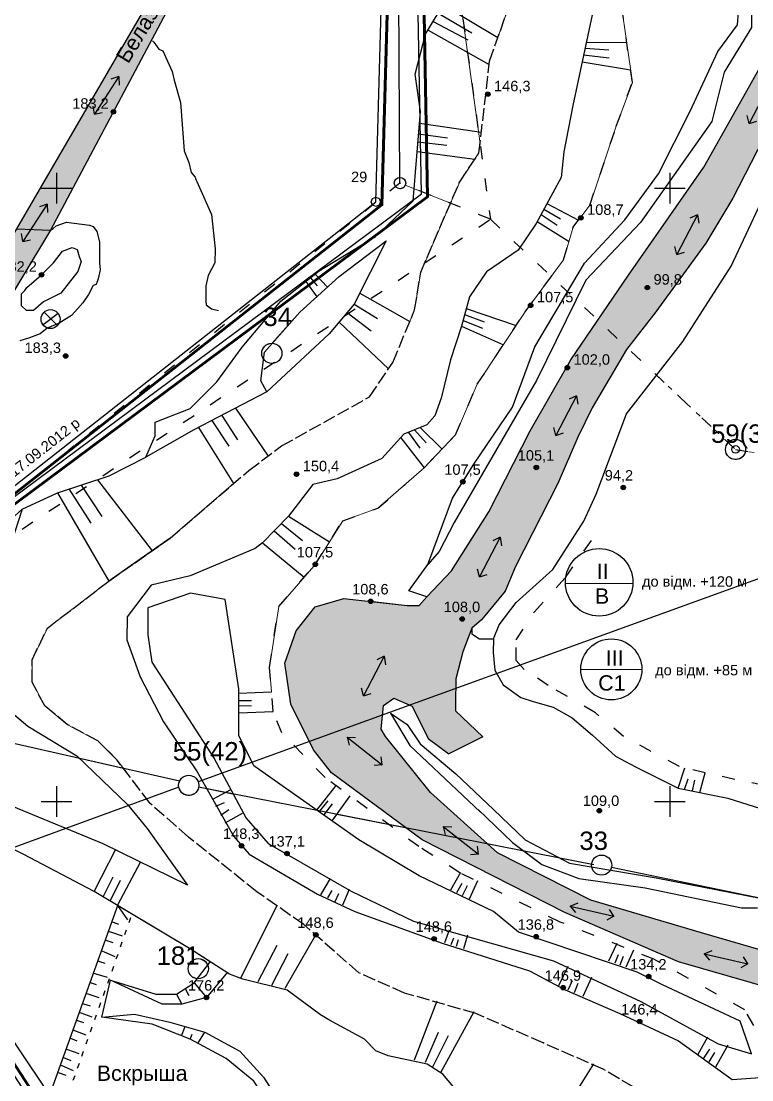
# Model space of a CAD drawing. Header units: millimetres. Extents: x 6243 to 9314, y 4730 to 7085.
# Drawn here: x 6788.5 to 7026.7, y 5309.2 to 5654.5 of the extents above; entities that cross this region are included whole.
import ezdxf

# ---------------------------------------------------------------- set-up
doc = ezdxf.new("R2010")
doc.units = ezdxf.units.MM
doc.header["$LTSCALE"] = 0.7
doc.linetypes.add('ACAD_ISO02W100', pattern=[15, 12, -3])
doc.linetypes.add('ACAD_ISO03W100', pattern=[30, 12, -18])
for name, color, linetype in [('відм', 14, 'Continuous'), ('горизонталі', 22, 'Continuous'), ('горный отвод', 7, 'Continuous'), ('свердловини', 7, 'Continuous'), ('чорн', 255, 'Continuous')]:
    doc.layers.add(name, color=color, linetype=linetype)
doc.styles.get("Standard").update_dxf_attribs({"font": 'arial.ttf'})

msp = doc.modelspace()

# ---------------------------------------------------------------- hatches: boundary and pattern name
at = {"ltscale": 0.2, "transparency": 33554687}
h = msp.add_hatch(color=8, dxfattribs=at)
h.dxf.hatch_style = 1
h.paths.add_polyline_path([(6885.6, 5814.59), (6881.06, 5824.61), (6873.82, 5823.22), (6880.84, 5803.53), (6881.5, 5784.76), (6881.65, 5770.42), (6881.63, 5754.94), (6891, 5759.95)])
h.paths.add_polyline_path([(6888.05, 5746.24), (6891, 5759.95), (6881.63, 5754.94), (6880.18, 5749.63), (6846.81, 5689.69), (6787.06, 5586.76), (6798.06, 5586.3), (6818.22, 5624.31, -0.277586), (6817.83, 5624.95, -0.565452), (6818.91, 5625.6), (6845.02, 5674.82), (6850.17, 5683.38, -0.262968), (6849.82, 5684, -0.583571), (6850.93, 5684.63), (6870.69, 5717.44, -0.262968), (6870.34, 5718.07, -0.583571), (6871.45, 5718.69)])
h.paths.add_polyline_path([(6779.62, 5555.73), (6798.06, 5586.3), (6787.06, 5586.76), (6727.31, 5486.89), (6698.76, 5438.43), (6700.5, 5438.11, -0.580445), (6705.33, 5440.41), (6713.99, 5452.86), (6734.07, 5484.33, -0.256117), (6733.73, 5484.95, -0.592209), (6734.86, 5485.57), (6752.19, 5512.74, -0.256117), (6751.85, 5513.35, -0.592209), (6752.98, 5513.97)])
h.paths.add_polyline_path([(6824.81, 5637.4), (6857.29, 5691.29), (6848.46, 5696.61), (6815.99, 5642.72)], flags=24)
h.paths.add_polyline_path([(6803.79, 5624.09), (6817.37, 5624.08), (6817.38, 5631.08), (6803.8, 5631.1)], flags=25)
h.paths.add_polyline_path([(6835.77, 5683.14), (6849.36, 5683.13), (6849.37, 5690.13), (6835.78, 5690.15)], flags=24)
h.paths.add_polyline_path([(6856.3, 5717.21), (6869.88, 5717.19), (6869.89, 5724.2), (6856.3, 5724.21)], flags=25)
h.paths.add_polyline_path([(6719.69, 5484.09), (6733.27, 5484.07), (6733.28, 5491.08), (6719.7, 5491.1)], flags=25)
h.paths.add_polyline_path([(6737.81, 5512.49), (6751.39, 5512.48), (6751.4, 5519.48), (6737.82, 5519.5)], flags=25)
h.paths.add_polyline_path([(6780.36, 5570.92), (6793.95, 5570.9), (6793.96, 5577.91), (6780.37, 5577.92)], flags=24)
h.paths.add_polyline_path([(6694.54, 5440.59), (6706.93, 5440.61), (6706.91, 5449.8), (6694.53, 5449.78)], flags=9)
h = msp.add_hatch(color=8, dxfattribs=at)
h.dxf.hatch_style = 1
h.paths.add_polyline_path([(6932.49, 5448.84), (6935.43, 5456.48), (6938.55, 5459.27), (6946.32, 5468.63), (6949.67, 5476.59), (6963.4, 5503.65), (6969.99, 5518.83), (6974.64, 5528.34), (6986.17, 5547.89), (6976.48, 5557), (6967.7, 5544.08), (6966.63, 5542.19, -0.375086), (6967.26, 5541.47, -0.711304), (6965.95, 5541.01), (6954.43, 5520.84), (6941.01, 5494.45), (6928.8, 5475.25), (6920.79, 5466.74), (6918.21, 5463.96), (6914.35, 5463.96), (6903.16, 5465.19, -1), (6901.71, 5465.36), (6893.74, 5466.24), (6884.29, 5463.46), (6878.17, 5455.64), (6874.5, 5445.09), (6876.42, 5431.69), (6882.49, 5419.53), (6906.32, 5428.17), (6906.64, 5431.26), (6909.98, 5433.74), (6915.19, 5431.39), (6930.14, 5436.81), (6930.15, 5439.98)])
h.paths.add_polyline_path([(6931.56, 5459.49, -1), (6933.02, 5459.49, -1)], flags=16)
h.paths.add_polyline_path([(6955.7, 5508.9, -1), (6957.17, 5508.9, -1)], flags=16)
h.paths.add_polyline_path([(6995.38, 5559.69), (7011.67, 5582.06), (7020.54, 5596.74), (7043, 5640.79), (7033.31, 5646.4), (7011.05, 5606.86), (6986.45, 5571.67), (6976.48, 5557), (6986.23, 5547.84)])
h.paths.add_polyline_path([(6991.88, 5567.6, -1), (6993.34, 5567.6, -1)], flags=16)
h.paths.add_polyline_path([(6930.14, 5429.58), (6930.14, 5431.9), (6930.14, 5436.81), (6915.19, 5431.39), (6915.93, 5431.05), (6921.22, 5420.53), (6927.89, 5415.51), (6938.99, 5421.04)])
h.paths.add_polyline_path([(6907.29, 5421.21), (6905.85, 5423.55), (6906.32, 5428.17), (6882.49, 5419.53), (6883.81, 5416.88), (6889.71, 5409.32), (6913.96, 5391.37), (6940.64, 5386.14), (6921.93, 5402.87)])
h.paths.add_polyline_path([(6967.2, 5540.59), (6980.78, 5540.57), (6980.79, 5547.58), (6967.2, 5547.59)], flags=24)
h.paths.add_polyline_path([(6924.88, 5459.89), (6938.47, 5459.88), (6938.47, 5466.88), (6924.89, 5466.9)], flags=24)
h.paths.add_polyline_path([(6949.03, 5509.3), (6962.61, 5509.28), (6962.62, 5516.29), (6949.04, 5516.31)], flags=24)
h.paths.add_polyline_path([(6993.6, 5566.72), (7004.54, 5566.7), (7004.55, 5573.71), (6993.61, 5573.72)], flags=24)
h.paths.add_polyline_path([(6994.88, 5580.31), (7017.56, 5580.68), (7017.39, 5590.98), (6994.71, 5590.61)], flags=24)
h.paths.add_polyline_path([(6989.1, 5573.02), (7019.2, 5573.51), (7019.07, 5581.76), (6988.97, 5581.26)], flags=24)
h = msp.add_hatch(color=8, dxfattribs=at)
h.dxf.hatch_style = 1
h.paths.add_polyline_path([(7010.31, 5357.16), (6974.18, 5367.8), (6943.82, 5383.29), (6940.64, 5386.14), (6915.14, 5391.14), (6913.96, 5391.37), (6919.22, 5387.47), (6965.72, 5363.78), (7002.83, 5347.67), (7047.32, 5334.91), (7087, 5334.91), (7114.49, 5329.01), (7116.06, 5340.64), (7106.58, 5343.83), (7091.96, 5347.13), (7073.32, 5348.98), (7060.83, 5347.56), (7045.81, 5346.86)])
h.paths.add_polyline_path([(7170.35, 5332.79), (7163.29, 5332.14), (7152.82, 5331.18), (7136.59, 5333.73), (7116.06, 5340.64), (7114.49, 5329.01), (7117.65, 5328.33), (7160.31, 5318.89), (7187.24, 5318.88), (7200.39, 5321.21), (7202.47, 5322.19)])
at = {"layer": 'відм', "ltscale": 0.2}
h = msp.add_hatch(color=0, dxfattribs=at)
h.dxf.hatch_style = 1
h.paths.add_polyline_path([(6941.35, 5630.66, 1), (6939.88, 5630.66, 1)])
h = msp.add_hatch(color=32, dxfattribs=at)
h.dxf.hatch_style = 1
h.paths.add_polyline_path([(6819.3, 5624.95, 1), (6817.83, 5624.95, 1)])
h = msp.add_hatch(color=0, dxfattribs=at)
h.dxf.hatch_style = 1
h.paths.add_polyline_path([(6971.69, 5590.35, 1), (6970.23, 5590.35, 1)])
h = msp.add_hatch(color=256, dxfattribs=at)
h.dxf.hatch_style = 1
h.paths.add_polyline_path([(6795.87, 5571.78, 1), (6794.41, 5571.78, 1)])
h = msp.add_hatch(color=0, dxfattribs=at)
h.dxf.hatch_style = 1
h.paths.add_polyline_path([(6993.34, 5567.6, 1), (6991.88, 5567.6, 1)])
h = msp.add_hatch(color=0, dxfattribs=at)
h.dxf.hatch_style = 1
h.paths.add_polyline_path([(6955.32, 5561.83, 1), (6953.86, 5561.83, 1)])
h = msp.add_hatch(color=32, dxfattribs=at)
h.dxf.hatch_style = 1
h.paths.add_polyline_path([(6803.74, 5545.29, 1), (6802.27, 5545.29, 1)])
h = msp.add_hatch(color=0, dxfattribs=at)
h.dxf.hatch_style = 1
h.paths.add_polyline_path([(6967.26, 5541.47, 1), (6965.79, 5541.47, 1)])
h = msp.add_hatch(color=256, dxfattribs=at)
h.dxf.hatch_style = 1
h.paths.add_polyline_path([(6878.99, 5506.72, 1), (6877.52, 5506.72, 1)])
at = {"layer": 'чорн', "ltscale": 0.2}
h = msp.add_hatch(color=256, dxfattribs=at)
h.dxf.hatch_style = 1
h.paths.add_polyline_path([(6957.17, 5508.9, 1), (6955.7, 5508.9, 1)])
h = msp.add_hatch(color=256, dxfattribs=at)
h.dxf.hatch_style = 1
h.paths.add_polyline_path([(6933.21, 5504.27, 1), (6931.75, 5504.27, 1)])
h = msp.add_hatch(color=256, dxfattribs=at)
h.dxf.hatch_style = 1
h.paths.add_polyline_path([(6985.52, 5502.4, 1), (6984.05, 5502.4, 1)])
h = msp.add_hatch(color=256, dxfattribs=at)
h.dxf.hatch_style = 1
h.paths.add_polyline_path([(6885.11, 5477.33, 1), (6883.64, 5477.33, 1)])
h = msp.add_hatch(color=256, dxfattribs=at)
h.dxf.hatch_style = 1
h.paths.add_polyline_path([(6903.17, 5465.27, 1), (6901.7, 5465.28, 1)])
h = msp.add_hatch(color=256, dxfattribs=at)
h.dxf.hatch_style = 1
h.paths.add_polyline_path([(6933.02, 5459.49, 1), (6931.56, 5459.5, 1)])
h = msp.add_hatch(color=256, dxfattribs=at)
h.dxf.hatch_style = 1
h.paths.add_polyline_path([(6977.7, 5397, 1), (6976.24, 5397, 1)])
h = msp.add_hatch(color=256, dxfattribs=at)
h.dxf.hatch_style = 1
h.paths.add_polyline_path([(6861.07, 5385.54, 1), (6859.6, 5385.54, 1)])
h = msp.add_hatch(color=256, dxfattribs=at)
h.dxf.hatch_style = 1
h.paths.add_polyline_path([(6875.9, 5383.02, 1), (6874.43, 5383.02, 1)])
h = msp.add_hatch(color=256, dxfattribs=at)
h.dxf.hatch_style = 1
h.paths.add_polyline_path([(6885.28, 5356.5, 1), (6883.82, 5356.5, 1)])
h = msp.add_hatch(color=256, dxfattribs=at)
h.dxf.hatch_style = 1
h.paths.add_polyline_path([(6923.85, 5355.21, 1), (6922.39, 5355.21, 1)])
h = msp.add_hatch(color=256, dxfattribs=at)
h.dxf.hatch_style = 1
h.paths.add_polyline_path([(6957.11, 5355.9, 1), (6955.65, 5355.9, 1)])
h = msp.add_hatch(color=256, dxfattribs=at)
h.dxf.hatch_style = 1
h.paths.add_polyline_path([(6993.79, 5342.93, 1), (6992.32, 5342.93, 1)])
h = msp.add_hatch(color=256, dxfattribs=at)
h.dxf.hatch_style = 1
h.paths.add_polyline_path([(6965.93, 5339.25, 1), (6964.46, 5339.25, 1)])
h = msp.add_hatch(color=256, dxfattribs=at)
h.dxf.hatch_style = 1
h.paths.add_polyline_path([(6849.62, 5336.04, 1), (6848.16, 5336.04, 1)])
h = msp.add_hatch(color=256, dxfattribs=at)
h.dxf.hatch_style = 1
h.paths.add_polyline_path([(6990.86, 5328.24, 1), (6989.4, 5328.24, 1)])

# ---------------------------------------------------------------- linework, layer by layer
at = {"color": 8, "ltscale": 0.2, "transparency": 33554687}
msp.add_lwpolyline([(6787.06, 5586.76), (6798.06, 5586.3)], dxfattribs=at)
at = {"ltscale": 0.2, "transparency": 33554687}
msp.add_lwpolyline([(6938.99, 5421.04), (6927.89, 5415.51)], dxfattribs=at)
at = {"color": 1, "ltscale": 0.2, "transparency": 33554687}
msp.add_lwpolyline([(6819.98, 5366.27), (6797.7, 5304.25)], dxfattribs=at)
at = {"color": 1, "linetype": 'ACAD_ISO03W100', "ltscale": 0.2, "transparency": 33554687}
msp.add_lwpolyline([(6824.17, 5361.99), (6801.65, 5298.37), (6797.7, 5304.25)], dxfattribs=at)
at = {"layer": 'відм', "color": 0, "ltscale": 0.2}
for centre in [(6940.61, 5630.66), (6970.96, 5590.35), (6992.61, 5567.6), (6954.59, 5561.83), (6966.53, 5541.47)]:
    msp.add_circle(centre, 0.733, dxfattribs=at)
at = {"layer": 'відм', "color": 32, "ltscale": 0.2}
for centre in [(6818.57, 5624.95), (6803, 5545.29)]:
    msp.add_circle(centre, 0.733, dxfattribs=at)
at = {"layer": 'відм', "color": 7, "ltscale": 0.2}
for centre in [(6795.14, 5571.78), (6878.25, 5506.72)]:
    msp.add_circle(centre, 0.733, dxfattribs=at)
at = {"layer": 'горизонталі', "color": 32}
for points in [[(6831.34, 5648.12), (6831.75, 5647.68), (6833.4, 5645.39), (6834.65, 5644.77), (6837.75, 5638.12), (6838.37, 5635.22), (6840.44, 5627.95), (6841.66, 5612.18), (6843.11, 5608.45), (6843.94, 5605.13), (6845.18, 5603.67), (6845.39, 5602.84), (6845.8, 5602.22), (6850.56, 5591.43), (6851.38, 5583.33), (6851.79, 5580.22), (6851.58, 5575.66), (6849.5, 5571.51), (6848.67, 5568.19), (6848.66, 5563.21), (6848.84, 5561.99), (6850.6, 5560.67), (6852.81, 5560.09)], [(6798.06, 5586.3), (6798.98, 5586.92), (6799.93, 5587.75), (6803.25, 5588.99), (6810.72, 5587.94), (6811.96, 5587.53), (6813.21, 5585.87), (6814.03, 5582.55), (6814.03, 5577.36), (6814.03, 5575.7), (6814.23, 5573.42), (6813.6, 5570.51), (6812.98, 5568.65), (6811.94, 5568.23), (6810.49, 5565.33), (6808.62, 5562.63), (6806.95, 5560.77), (6804.88, 5558.49), (6800.93, 5556), (6796.99, 5554.35), (6794.7, 5552.48), (6791.17, 5551.24), (6788.06, 5550.21)]]:
    msp.add_lwpolyline(points, dxfattribs=at)
msp.add_lwpolyline([(6789.74, 5566.6), (6790.36, 5567.64), (6795.14, 5571.78), (6799.09, 5575.72), (6802, 5579.45), (6805.11, 5580.69), (6806.77, 5580.07), (6807.39, 5577.78), (6808.01, 5576.12), (6806.97, 5572.8), (6801.41, 5565.76), (6795.74, 5563), (6792.49, 5560.15), (6790.25, 5560.16), (6788.63, 5561.65), (6788.63, 5565.51)], close=True, dxfattribs=at)
at = {"layer": 'горный отвод', "color": 7, "ltscale": 0.2}
for points in [[(7101.75, 5118.13), (6763.7, 5216.95), (6669.54, 5363.81), (6703.57, 5437.88), (6904.12, 5595.57), (6921.23, 6210.33), (7090.25, 6238.81), (7199.86, 6190.22), (7293.11, 6086.23), (7361.1, 6123.46), (7378.12, 6087.96), (7340.09, 6060.82), (7338.46, 5566.72), (7475, 5378.32), (7101.75, 5118.13)], [(7371.91, 5668.57), (7363.94, 5566.46), (7445.48, 5414.32), (7419.57, 5371.06), (7097.86, 5201.57), (6812.43, 5270.41), (6703.57, 5437.88), (6918.96, 5598.23), (6916.57, 5727.78)], [(7370.03, 5670.34), (7361.89, 5566.02), (7443.17, 5414.37), (7418.13, 5372.58), (7097.59, 5203.71), (6813.68, 5272.18), (6706.28, 5437.39), (6920.99, 5597.24), (6918.58, 5727.75)], [(7370.03, 5670.34), (7361.89, 5566.02), (7443.17, 5414.37), (7418.13, 5372.58), (7097.59, 5203.71), (6813.68, 5272.18), (6706.28, 5437.39), (6920.99, 5597.24), (6918.58, 5727.75)], [(7370.03, 5670.33), (7361.89, 5566.03), (7443.17, 5414.37), (7418.14, 5372.57), (7097.59, 5203.7), (6813.68, 5272.17), (6706.28, 5437.39), (6920.99, 5597.24), (6918.57, 5727.75)], [(7370.03, 5670.34), (7361.89, 5566.02), (7443.16, 5414.37), (7418.13, 5372.58), (7097.59, 5203.71), (6813.68, 5272.18), (6706.29, 5437.39), (6920.99, 5597.24), (6918.58, 5727.75)]]:
    msp.add_lwpolyline(points, dxfattribs=at)
at = {"layer": 'горный отвод', "color": 1, "lineweight": 200, "ltscale": 0.2}
msp.add_lwpolyline([(7101.39, 5120.34), (6764.99, 5218.68), (6671.84, 5363.97), (6705.21, 5436.59), (6906.11, 5594.56), (6923.21, 6208.61), (7089.99, 6236.71), (7198.64, 6188.54), (7292.67, 6083.68), (7360.2, 6120.66), (7375.56, 6088.62), (7338.07, 6061.87), (7336.43, 5566.06), (7472.15, 5378.8)], close=True, dxfattribs=at)
at = {"layer": 'горный отвод', "color": 2, "lineweight": 200, "ltscale": 0.2}
msp.add_lwpolyline([(7370.03, 5670.33), (7361.89, 5566.03), (7443.17, 5414.37), (7418.14, 5372.57), (7097.59, 5203.7), (6813.68, 5272.17), (6706.28, 5437.39), (6920.99, 5597.24), (6918.57, 5727.75)], dxfattribs=at)
at = {"layer": 'свердловини', "color": 5, "linetype": 'ACAD_ISO03W100', "ltscale": 0.5}
msp.add_line((6915.37, 5780.04), (6941.49, 5589.87), dxfattribs=at)
at = {"layer": 'свердловини', "color": 7, "linetype": 'ACAD_ISO03W100', "lineweight": 30, "ltscale": 0.5}
for p, q in [((6911.99, 5601.7), (6703.52, 5433.36)), ((6941.49, 5589.87), (6911.99, 5601.7))]:
    msp.add_line(p, q, dxfattribs=at)
at = {"layer": 'свердловини', "color": 5, "linetype": 'ACAD_ISO03W100', "lineweight": 30, "ltscale": 0.5}
for p, q in [((6710, 5436.7), (6941.49, 5589.87)), ((6941.49, 5589.87), (7021.39, 5514.81)), ((7021.39, 5514.81), (7148.87, 5493.6))]:
    msp.add_line(p, q, dxfattribs=at)
at = {"layer": 'свердловини', "color": 7, "ltscale": 0.5}
for p, q in [((7305.65, 5573.02), (6846.22, 5406.37)), ((6840.11, 5406.57), (6706.53, 5437.01)), ((6839.88, 5404.69), (6655.16, 5337.08)), ((6975.2, 5379.37), (6846.35, 5404.61)), ((7117.36, 5350.26), (6980.94, 5378.5))]:
    msp.add_line(p, q, dxfattribs=at)
at = {"layer": 'свердловини', "color": 7}
for centre in [(6870.23, 5546.15), (7021.39, 5514.81), (6843.12, 5405.25), (6977.73, 5379.24), (6846.24, 5345.45)]:
    msp.add_circle(centre, 3.29, dxfattribs=at)
at = {"layer": 'чорн', "color": 1, "lineweight": 0, "ltscale": 0.2}
for p, q in [((6923.21, 6208.61), (6906.11, 5594.56)), ((6906.11, 5594.56), (6705.21, 5436.59)), ((6843.33, 5351.99), (6819.92, 5366.11)), ((6850.15, 5347.67), (6843.33, 5351.99)), ((6814.84, 5329.69), (6817.64, 5341.76)), ((6817.64, 5341.76), (6832.37, 5337.19)), ((6839.13, 5337.19), (6844.86, 5340.8)), ((6832.37, 5337.19), (6839.13, 5337.19)), ((6831.21, 5327.31), (6814.84, 5329.69)), ((6843.58, 5322.43), (6831.21, 5327.31)), ((6855.38, 5316.16), (6843.58, 5322.43)), ((6864.31, 5308.8), (6855.38, 5316.16))]:
    msp.add_line(p, q, dxfattribs=at)
at = {"layer": 'чорн', "color": 7, "ltscale": 0.5}
for p, q in [((6926.05, 5659.82), (6943.91, 5649.13)), ((6924.45, 5657.14), (6935.46, 5650.74)), ((6922.81, 5654.39), (6934.11, 5648.41)), ((6921.14, 5651.59), (6941.09, 5640.33)), ((6918.37, 5621.23), (6938.53, 5618.24)), ((6917.86, 5615.15), (6927.26, 5614.03)), ((6918.08, 5617.73), (6927.47, 5616.47)), ((6917.59, 5612), (6936.35, 5609.44)), ((6881.28, 5569.57), (6884.92, 5564.62)), ((6882.84, 5570.8), (6884.95, 5568.14)), ((6884.33, 5571.97), (6888.37, 5567.75)), ((6898.88, 5565.73), (6915.22, 5556.57)), ((6894.78, 5559.45), (6902.65, 5553.46)), ((6897.11, 5562.22), (6904.69, 5557.57)), ((6892.16, 5556.34), (6908.22, 5541.07)), ((6858.37, 5528.25), (6868.98, 5512.67)), ((6853.87, 5525.91), (6859.06, 5517.92)), ((6846.31, 5521.98), (6857.71, 5503.68)), ((6850.7, 5524.27), (6856.17, 5515.87)), ((6800.38, 5500.71), (6817.2, 5506.17)), ((6813.39, 5504.93), (6831.17, 5481.75)), ((6800.38, 5500.71), (6817.06, 5471.84)), ((6804.08, 5501.91), (6811.17, 5490.77)), ((6808.06, 5503.2), (6814.78, 5492.91)), ((6837.07, 5485.89), (6817.06, 5471.84)), ((6859.47, 5435.33), (6870.13, 5435.75)), ((6859.47, 5432.98), (6863.58, 5432.97)), ((6859.46, 5431.25), (6863.58, 5431.24)), ((6859.46, 5428.94), (6870.66, 5429.38)), ((6850.93, 5400.76), (6856.81, 5403.91)), ((6884.89, 5397.14), (6891.14, 5405.18)), ((6889.85, 5393.64), (6895.73, 5401.79)), ((6851.91, 5398.48), (6854.78, 5399.63)), ((6853.59, 5395.52), (6856.16, 5397.4)), ((6885.77, 5396.69), (6888.54, 5400.2)), ((6887.31, 5395.61), (6889.94, 5399.19)), ((6855, 5393.03), (6860.65, 5396.22)), ((6812.36, 5370.85), (6819.33, 5384.47)), ((6819.98, 5366.27), (6827.53, 5380.45)), ((6928.56, 5371.18), (6931.8, 5376.94)), ((6815.34, 5369.06), (6818.5, 5375.4)), ((6817.67, 5367.66), (6820.83, 5374.36)), ((6886.23, 5369.56), (6889.38, 5374.92)), ((6930.49, 5370.26), (6932.3, 5373.32)), ((6934.67, 5368.26), (6937.42, 5374.19)), ((6888.5, 5368.51), (6889.91, 5370.99)), ((6890.88, 5367.4), (6892.01, 5369.96)), ((6893.4, 5366.23), (6895.5, 5371.43)), ((6932.4, 5369.35), (6934.05, 5372.57)), ((6860.19, 5342.61), (6871.93, 5366.12)), ((6874.58, 5339.06), (6884.55, 5356.5)), ((6926.58, 5354.02), (6928.11, 5358.15)), ((6928.7, 5353.35), (6929.55, 5355.56)), ((6932.82, 5352.04), (6934.08, 5356.47)), ((6865.78, 5341.23), (6871.92, 5353.12)), ((6930.46, 5352.79), (6931.11, 5354.93)), ((6980.13, 5347.97), (6982.79, 5353.79)), ((6870.24, 5340.13), (6875.55, 5350.45)), ((6982.09, 5347.31), (6983.25, 5350.1)), ((6983.76, 5346.76), (6984.87, 5349.57)), ((6985.72, 5346.1), (6988.22, 5351.64)), ((6963.81, 5339.99), (6966.8, 5346.26)), ((6971.72, 5336.44), (6974.51, 5342.66)), ((6841.93, 5338.95), (6843.11, 5336.75)), ((6844.86, 5340.8), (6848.89, 5336.04)), ((6966.8, 5338.56), (6968.19, 5341.55)), ((6968.85, 5337.68), (6970.08, 5340.73)), ((6839.13, 5337.19), (6840.84, 5333.93)), ((6916.74, 5315.71), (6924.07, 5334.97)), ((6925.37, 5311.77), (6936.13, 5331.54)), ((6840.75, 5323.55), (6841.96, 5326.59)), ((6846.14, 5321.07), (6848.35, 5324.78)), ((6920.32, 5314.94), (6924.5, 5324.7)), ((6843.58, 5322.43), (6844.26, 5324.09)), ((6922.72, 5313.43), (6927.78, 5323.64)), ((7009.21, 5317.6), (7012.32, 5323.28)), ((7011.05, 5316.29), (7012.95, 5319.19)), ((7012.78, 5315.05), (7014.62, 5318.17)), ((7014.98, 5313.48), (7019.02, 5320.57)), ((6958.25, 5287.33), (6975.22, 5314.45))]:
    msp.add_line(p, q, dxfattribs=at)
at = {"layer": 'чорн', "color": 7, "lineweight": 0, "ltscale": 0.2}
for p, q in [((6987.74, 5634.54), (6984.12, 5660.19)), ((6932.4, 5656.02), (6943.91, 5649.13)), ((6943.91, 5649.13), (6946.52, 5656.52)), ((7021.98, 5653.32), (7022.4, 5657.44)), ((7026.54, 5657.43), (7026.54, 5652.44)), ((7015.6, 5644.57), (7021.98, 5653.32)), ((7026.54, 5652.44), (7017.72, 5637.9)), ((7006.58, 5625.15), (7015.6, 5644.57)), ((7017.72, 5637.9), (7013.68, 5621.81)), ((6982.5, 5620.2), (6987.74, 5634.54)), ((6996.29, 5604.71), (7006.58, 5625.15)), ((7013.68, 5621.81), (6990.43, 5588.84)), ((6973.86, 5594.48), (6982.5, 5620.2)), ((6937.75, 5611.55), (6938.1, 5614.55)), ((6931.46, 5602.1), (6937.75, 5611.55)), ((6985.33, 5589.67), (6996.29, 5604.71)), ((6928.44, 5595.1), (6913.72, 5601.01)), ((6913.72, 5601.01), (6928.44, 5595.1)), ((6928.44, 5595.1), (6931.46, 5602.1)), ((6918.76, 5572.64), (6928.44, 5595.1)), ((6971.27, 5591.02), (6973.86, 5594.48)), ((6965.33, 5576.7), (6968.47, 5587.28)), ((6968.47, 5587.28), (6970.41, 5589.87)), ((6972.12, 5575.57), (6985.33, 5589.67)), ((6990.43, 5588.84), (6972.58, 5570.05)), ((6892.21, 5571.22), (6907.53, 5582.87)), ((6907.53, 5582.87), (6898.88, 5565.73)), ((6954.89, 5562.5), (6965.33, 5576.7)), ((6955.98, 5548.26), (6972.12, 5575.57)), ((6879.37, 5559.6), (6892.21, 5571.22)), ((6916.77, 5560.3), (6918.76, 5572.64)), ((6972.58, 5570.05), (6969.42, 5563.63)), ((6898.88, 5565.73), (6915.22, 5556.57)), ((6870.35, 5549.44), (6879.37, 5559.6)), ((6915.22, 5556.57), (6916.77, 5560.3)), ((6937.2, 5536.11), (6952.78, 5559.64)), ((6952.78, 5559.64), (6954.04, 5561.35)), ((6976.48, 5557), (6967.7, 5544.08)), ((6948.62, 5528.55), (6955.98, 5548.26)), ((6974.64, 5528.34), (6985.87, 5547.38)), ((6985.87, 5547.38), (6986.23, 5547.84)), ((6866.67, 5537.2), (6867.53, 5544.27)), ((6967.7, 5544.08), (6966.63, 5542.19)), ((6965.95, 5541.01), (6954.43, 5520.84)), ((6995.62, 5539.01), (6985.84, 5526.44)), ((6868.58, 5533.57), (6866.67, 5537.2)), ((6930.06, 5519.54), (6937.2, 5536.11)), ((6846.31, 5521.98), (6868.58, 5533.57)), ((6936.08, 5509.98), (6948.62, 5528.55)), ((6969.99, 5518.83), (6974.64, 5528.34)), ((6985.84, 5526.44), (6976, 5500.18)), ((6857.71, 5503.68), (6846.31, 5521.98)), ((6919.87, 5508.76), (6930.06, 5519.54)), ((6954.43, 5520.84), (6941.01, 5494.45)), ((6963.4, 5503.65), (6969.99, 5518.83)), ((6904.82, 5495.64), (6919.87, 5508.76)), ((6932.87, 5504.89), (6936.08, 5509.98)), ((6800.38, 5500.71), (6813.39, 5504.93)), ((6813.39, 5504.93), (6831.17, 5481.75)), ((6817.06, 5471.84), (6800.38, 5500.71)), ((6837.07, 5485.89), (6857.71, 5503.68)), ((6929.1, 5498.92), (6932.09, 5503.65)), ((6949.67, 5476.59), (6963.4, 5503.65)), ((6921.03, 5477.33), (6929.1, 5498.92)), ((6976, 5500.18), (6971.89, 5491.42)), ((6893.35, 5491.58), (6904.82, 5495.64)), ((6941.01, 5494.45), (6928.8, 5475.25)), ((6884.77, 5477.95), (6893.35, 5491.58)), ((6971.89, 5491.42), (6961.85, 5475.61)), ((6831.17, 5481.75), (6837.07, 5485.89)), ((6872.45, 5463.6), (6883.9, 5476.78)), ((6914.85, 5468.71), (6921.03, 5477.33)), ((6946.32, 5468.63), (6949.67, 5476.59)), ((6928.8, 5475.25), (6920.79, 5466.74)), ((6961.85, 5475.61), (6949.87, 5464.86)), ((6797.06, 5456.54), (6817.06, 5471.84)), ((6829.81, 5463.14), (6843.71, 5467.93)), ((6843.71, 5467.93), (6855.02, 5465.91)), ((6920.79, 5466.74), (6914.85, 5468.71)), ((6920.79, 5466.74), (6918.21, 5463.96)), ((6918.21, 5463.96), (6920.79, 5466.74)), ((6938.55, 5459.27), (6946.32, 5468.63)), ((6829.8, 5454.3), (6829.81, 5463.14)), ((6855.02, 5465.91), (6859.47, 5436.76)), ((6869.47, 5443.73), (6872.45, 5463.6)), ((6914.35, 5463.96), (6903.16, 5465.19)), ((6903.16, 5465.19), (6914.35, 5463.96)), ((6918.21, 5463.96), (6914.35, 5463.96)), ((6914.35, 5463.96), (6918.21, 5463.96)), ((6949.87, 5464.86), (6944.37, 5457.65)), ((6935.43, 5456.48), (6938.55, 5459.27)), ((6792.04, 5446.17), (6797.06, 5456.54)), ((6935.42, 5454.65), (6935.43, 5456.48)), ((6944.37, 5457.65), (6942.43, 5453.03)), ((6831.14, 5445.46), (6829.8, 5454.3)), ((6937.9, 5453.03), (6935.42, 5454.65)), ((6942.43, 5453.03), (6937.9, 5453.03)), ((6792.03, 5438.86), (6792.04, 5446.17)), ((6851.37, 5413.96), (6831.14, 5445.46)), ((6870.13, 5435.75), (6869.47, 5443.73)), ((6796.21, 5431.2), (6792.03, 5438.86)), ((6859.47, 5436.76), (6859.47, 5435.33)), ((6859.47, 5435.33), (6870.13, 5435.75)), ((6779.33, 5434.03), (6790.63, 5424.6)), ((6803.63, 5425.04), (6796.21, 5431.2)), ((6790.63, 5424.6), (6806.64, 5414.85)), ((6813.5, 5419.81), (6803.63, 5425.04)), ((6819.79, 5413.49), (6813.5, 5419.81)), ((6806.64, 5414.85), (6807.54, 5413.99)), ((6807.54, 5413.99), (6821.9, 5410.72)), ((6821.9, 5410.72), (6819.79, 5413.49)), ((6856.81, 5403.91), (6851.37, 5413.96)), ((6857.63, 5402.4), (6846.35, 5404.61)), ((6846.35, 5404.61), (6854.98, 5402.92)), ((6854.98, 5402.92), (6856.81, 5403.91)), ((6861.88, 5394.55), (6857.63, 5402.4)), ((6869.04, 5386.26), (6861.88, 5394.55)), ((6891.4, 5395.79), (6889.85, 5393.64)), ((6889.85, 5393.64), (6898.63, 5387.43)), ((6913.68, 5391.42), (6891.4, 5395.79)), ((6789.2, 5382.83), (6768.88, 5392.95)), ((6919.22, 5387.47), (6913.96, 5391.37)), ((6952.34, 5383.85), (6915.14, 5391.14)), ((6898.63, 5387.43), (6918.27, 5375.71)), ((6874.45, 5383.17), (6869.04, 5386.26)), ((6958.28, 5379.46), (6952.34, 5383.85)), ((6896.13, 5370.78), (6875.66, 5382.48)), ((6970.28, 5374.9), (6958.28, 5379.46)), ((6918.27, 5375.71), (6942.45, 5364.16)), ((6991.95, 5371.82), (6970.28, 5374.9)), ((6916.41, 5360.95), (6896.13, 5370.78)), ((7023.33, 5365.27), (6991.95, 5371.82)), ((6942.45, 5364.16), (6950.62, 5357.32)), ((7028.59, 5365.27), (7023.33, 5365.27)), ((6962.09, 5348.03), (6916.41, 5360.95)), ((6950.62, 5357.32), (6955.7, 5355.62)), ((6956.76, 5355.27), (6989.28, 5344.37)), ((6849.32, 5346.6), (6850.15, 5347.67)), ((6990.47, 5334.75), (6962.09, 5348.03)), ((6844.86, 5340.8), (6845.92, 5342.17)), ((6989.28, 5344.37), (6992.33, 5342.85)), ((6993.43, 5342.3), (6997.57, 5340.22)), ((6997.57, 5340.22), (7022.87, 5328.33)), ((7015.76, 5320.96), (6990.47, 5334.75)), ((7022.87, 5328.33), (7026.55, 5317.7)), ((7026.55, 5317.7), (7015.76, 5320.96))]:
    msp.add_line(p, q, dxfattribs=at)
at = {"layer": 'чорн', "color": 5, "lineweight": 0, "ltscale": 0.2}
msp.add_line((6938.1, 5614.55), (6932.06, 5658.5), dxfattribs=at)
at = {"layer": 'чорн', "color": 7, "ltscale": 0.15}
for p, q in [((7011.05, 5606.86), (7033.31, 5646.4)), ((7043, 5640.79), (7020.54, 5596.74)), ((7019.97, 5574.61), (7036.73, 5610.51)), ((6986.45, 5571.67), (7011.05, 5606.86)), ((7020.54, 5596.74), (7011.67, 5582.06)), ((7011.67, 5582.06), (6995.38, 5559.69)), ((7004.2, 5550.03), (7019.97, 5574.61)), ((6967.7, 5544.08), (6986.45, 5571.67)), ((6995.38, 5559.69), (6985.87, 5547.38)), ((6985.84, 5526.44), (7004.2, 5550.03)), ((6985.87, 5547.38), (6974.64, 5528.34)), ((6954.43, 5520.84), (6967.7, 5544.08)), ((6974.64, 5528.34), (6969.99, 5518.83)), ((6976, 5500.18), (6985.84, 5526.44)), ((6941.01, 5494.45), (6954.43, 5520.84)), ((6969.99, 5518.83), (6963.4, 5503.65)), ((6963.4, 5503.65), (6949.67, 5476.59)), ((6971.89, 5491.42), (6976, 5500.18)), ((6928.8, 5475.25), (6941.01, 5494.45)), ((6961.85, 5475.61), (6971.89, 5491.42)), ((6949.67, 5476.59), (6946.32, 5468.63)), ((6920.79, 5466.74), (6928.8, 5475.25)), ((6949.87, 5464.86), (6961.85, 5475.61)), ((6884.29, 5463.46), (6893.74, 5466.24)), ((6893.74, 5466.24), (6914.35, 5463.96)), ((6918.21, 5463.96), (6920.79, 5466.74)), ((6946.32, 5468.63), (6938.55, 5459.27)), ((6878.17, 5455.64), (6884.29, 5463.46)), ((6914.35, 5463.96), (6918.21, 5463.96)), ((6944.37, 5457.65), (6949.87, 5464.86)), ((6938.55, 5459.27), (6935.43, 5456.48)), ((6874.5, 5445.09), (6878.17, 5455.64)), ((6935.43, 5456.48), (6932.49, 5448.84)), ((6935.43, 5456.48), (6935.42, 5454.65)), ((6942.43, 5453.03), (6944.37, 5457.65)), ((6935.42, 5454.65), (6937.9, 5453.03)), ((6937.9, 5453.03), (6942.43, 5453.03)), ((6942.43, 5453.03), (6942.42, 5448.53)), ((6932.49, 5448.84), (6930.15, 5439.98)), ((6942.42, 5448.53), (6942.87, 5442.77)), ((6876.42, 5431.69), (6874.5, 5445.09)), ((6942.87, 5442.77), (6945.68, 5438.01)), ((6930.15, 5439.98), (6930.14, 5431.9)), ((6945.68, 5438.01), (6951.34, 5433.89)), ((6883.81, 5416.88), (6876.42, 5431.69)), ((6930.14, 5431.9), (6930.14, 5429.58)), ((6951.34, 5433.89), (6955.36, 5432.6)), ((6955.36, 5432.6), (6961.89, 5430.74)), ((6908.95, 5428.77), (6915.16, 5418.27)), ((6930.14, 5429.58), (6938.99, 5421.04)), ((6961.89, 5430.74), (6968.16, 5427.24)), ((6968.16, 5427.24), (6974.71, 5421.6)), ((6974.71, 5421.6), (6982.28, 5414.79)), ((6915.16, 5418.27), (6938.27, 5396.55)), ((6889.71, 5409.32), (6883.81, 5416.88)), ((6982.28, 5414.79), (6988.75, 5411.34)), ((6988.75, 5411.34), (7002.66, 5404.34)), ((6919.22, 5387.47), (6889.71, 5409.32)), ((7002.66, 5404.34), (7018.88, 5401.09)), ((7018.88, 5401.09), (7031.61, 5397.06)), ((6937.61, 5397.24), (6948.65, 5386.57)), ((6965.72, 5363.78), (6919.22, 5387.47)), ((6948.65, 5386.57), (6958.28, 5379.46)), ((6958.28, 5379.46), (6970.28, 5374.9)), ((6970.28, 5374.9), (6991.95, 5371.82)), ((6991.95, 5371.82), (7023.33, 5365.27)), ((7002.83, 5347.67), (6965.72, 5363.78)), ((7023.33, 5365.27), (7028.59, 5365.27)), ((7047.32, 5334.91), (7002.83, 5347.67))]:
    msp.add_line(p, q, dxfattribs=at)
at = {"layer": 'чорн', "ltscale": 0.2, "transparency": 33554687}
for p, q in [((6799.99, 5604.99), (6799.99, 5594.99)), ((6794.99, 5599.99), (6804.99, 5599.99)), ((6794.99, 5599.99), (6794.99, 5599.99)), ((6794.99, 5599.99), (6799.99, 5599.99)), ((6993.29, 5599.99), (6993.29, 5599.99)), ((6994.99, 5599.99), (6994.99, 5599.99))]:
    msp.add_line(p, q, dxfattribs=at)
at = {"layer": 'чорн', "color": 7, "ltscale": 0.2, "transparency": 33554687}
for p, q in [((6999.99, 5604.99), (6999.99, 5594.99)), ((6994.99, 5599.99), (7004.99, 5599.99)), ((6799.99, 5404.99), (6799.99, 5394.99)), ((6999.99, 5404.99), (6999.99, 5394.99)), ((6794.99, 5399.99), (6804.99, 5399.99)), ((6794.99, 5399.99), (6794.99, 5399.99)), ((6794.99, 5399.99), (6799.99, 5399.99)), ((6994.99, 5399.99), (7004.99, 5399.99)), ((6994.99, 5399.99), (6994.99, 5399.99)), ((6994.99, 5399.99), (6999.99, 5399.99))]:
    msp.add_line(p, q, dxfattribs=at)
at = {"layer": 'чорн', "color": 7, "ltscale": 0.2}
for p, q in [((6795.98, 5559.59), (6800.33, 5555.2)), ((6800.59, 5559.12), (6795.63, 5555.44))]:
    msp.add_line(p, q, dxfattribs=at)
at = {"layer": 'чорн', "color": 5, "linetype": 'ACAD_ISO03W100', "lineweight": 0, "ltscale": 0.2}
for p, q in [((7018.99, 5517.06), (6995.62, 5539.01)), ((7147.64, 5493.81), (7024.64, 5514.27))]:
    msp.add_line(p, q, dxfattribs=at)
at = {"layer": 'чорн', "color": 5, "ltscale": 0.2}
for p, q in [((6965.93, 5471.22), (6987.93, 5471.04)), ((6970.94, 5443.13), (6990.85, 5443.06))]:
    msp.add_line(p, q, dxfattribs=at)
at = {"layer": 'чорн', "lineweight": 0, "ltscale": 0.2}
msp.add_line((6812.34, 5370.68), (6789.2, 5382.83), dxfattribs=at)
at = {"layer": 'чорн', "color": 1, "ltscale": 0.2, "transparency": 33554687}
for p, q in [((6819.92, 5366.11), (6823.13, 5361.4)), ((6818.57, 5360.55), (6818, 5360.75)), ((6820.38, 5359.88), (6818.57, 5360.55)), ((6818.02, 5357.26), (6816.88, 5357.63)), ((6821.56, 5356.11), (6818.02, 5357.26)), ((6816.51, 5354.54), (6815.84, 5354.76)), ((6818.47, 5353.91), (6816.51, 5354.54)), ((6815.62, 5350.85), (6814.59, 5351.27)), ((6819.14, 5349.37), (6815.62, 5350.85)), ((6814.16, 5347.71), (6813.4, 5347.97)), ((6815.91, 5347.11), (6814.16, 5347.71)), ((6812.96, 5343.68), (6811.97, 5343.97)), ((6816.64, 5342.59), (6812.96, 5343.68)), ((6811.47, 5340.78), (6810.9, 5340.99)), ((6813.09, 5340.21), (6811.47, 5340.78)), ((6810.31, 5337.12), (6809.6, 5337.37)), ((6813.88, 5335.91), (6810.31, 5337.12)), ((6808.92, 5333.91), (6808.42, 5334.08)), ((6811.05, 5333.2), (6808.92, 5333.91)), ((6806.97, 5328.48), (6806.47, 5328.67)), ((6808.89, 5327.74), (6806.97, 5328.48)), ((6808.01, 5330.95), (6807.37, 5331.18)), ((6811.69, 5329.66), (6808.01, 5330.95)), ((6806, 5325.23), (6805.33, 5325.49)), ((6809.69, 5323.78), (6806, 5325.23)), ((6805.2, 5322.46), (6804.36, 5322.8)), ((6806.74, 5321.84), (6805.2, 5322.46)), ((6803.76, 5318.94), (6803.06, 5319.17)), ((6807.44, 5317.73), (6803.76, 5318.94)), ((6802.96, 5316.11), (6802.08, 5316.45)), ((6804.79, 5315.4), (6802.96, 5316.11)), ((6801.04, 5311.39), (6800.35, 5311.63)), ((6803.13, 5310.65), (6801.04, 5311.39)), ((6801.84, 5313.72), (6801.2, 5313.99)), ((6805.61, 5312.12), (6801.84, 5313.72))]:
    msp.add_line(p, q, dxfattribs=at)
at = {"layer": 'чорн', "color": 7}
for points in [[(6842.74, 5976.4), (6839.72, 5973.97), (6836.23, 5967.02), (6834.89, 5958.64), (6842, 5939.36), (6860.28, 5881.52), (6874.05, 5840.09), (6885.6, 5814.59), (6891, 5759.95), (6888.05, 5746.24), (6845.02, 5674.82), (6798.06, 5586.3), (6779.62, 5555.73), (6713.99, 5452.86), (6703.57, 5437.88)], [(6486.14, 5158.66), (6506.7, 5146.11), (6516.34, 5146.1), (6523.91, 5148.19), (6528.46, 5151.59), (6532.39, 5158.28), (6535.26, 5166.51), (6556.27, 5210.38), (6569.23, 5235.97), (6577.49, 5253.83), (6633.07, 5333.41), (6663.96, 5379.37), (6727.31, 5486.89), (6787.06, 5586.76), (6846.81, 5689.69)], [(7045.81, 5346.86), (7010.31, 5357.16), (6974.18, 5367.8), (6943.82, 5383.29), (6921.93, 5402.87), (6907.29, 5421.21), (6905.85, 5423.55), (6906.64, 5431.26), (6909.98, 5433.74), (6915.93, 5431.05), (6921.22, 5420.53), (6927.89, 5415.51)]]:
    msp.add_lwpolyline(points, dxfattribs=at)
at = {"layer": 'чорн', "color": 7, "ltscale": 0.2}
for points in [[(6911.99, 5601.7), (6911.6, 5663.07)], [(6972.33, 5645.64), (6980.06, 5645.13)], [(6972.75, 5647.6), (6985.91, 5647.52)], [(6971.86, 5643.47), (6980.21, 5642.49)], [(6971.37, 5641.22), (6987.17, 5638.59)], [(6959.9, 5595.05), (6970.22, 5589.62)], [(6957.97, 5591.46), (6963.28, 5587.98)], [(6958.89, 5593.18), (6964.37, 5589.98)], [(6956.74, 5589.18), (6967.1, 5582.68)], [(6933.61, 5560.81), (6949.88, 5555.25)], [(6932.54, 5556.92), (6938.88, 5554.38)], [(6933.07, 5558.84), (6939.42, 5556.48)], [(6932.02, 5555), (6945.73, 5548.98)], [(6918.53, 5521.92), (6925.69, 5514.91)], [(6912.24, 5518.59), (6919.87, 5508.76)], [(6914.78, 5520.36), (6918.45, 5515.25)], [(6916.73, 5521.17), (6920.58, 5517.01)], [(6873.37, 5490.69), (6880.23, 5485.16)], [(6875.62, 5493.01), (6889.02, 5484.7)], [(6870.97, 5488.23), (6877.85, 5482.31)], [(6867.19, 5484.34), (6880.78, 5473.19)], [(6721.88, 5422.79), (6735.24, 5397.36), (6811.44, 5283.77), (6822.28, 5275.63), (6841.81, 5269.16), (6868.35, 5266.99), (6880.41, 5266.62)], [(7002.66, 5404.34), (7004.8, 5411)], [(7004.73, 5403.93), (7005.98, 5407.34)], [(7009.75, 5402.92), (7011.49, 5409.38)], [(7007.3, 5403.41), (7008.07, 5406.9)]]:
    msp.add_lwpolyline(points, dxfattribs=at)
at = {"layer": 'чорн', "color": 7, "ltscale": 0.5}
for points in [[(6721.88, 5422.79), (6732.22, 5435.8), (6742.47, 5446.84), (6749, 5453.85), (6763.26, 5473.19), (6774.47, 5480.9), (6782.6, 5489.7), (6788.82, 5495.33), (6800.38, 5500.71), (6817.2, 5506.17), (6829.1, 5512.32), (6832.21, 5519.2), (6832.21, 5523.73), (6843.61, 5528.18), (6852.31, 5536.81), (6860.51, 5548.18), (6873.13, 5563.16), (6885.66, 5573.02), (6903.96, 5584.28), (6916.24, 5595.93), (6918.69, 5625.04), (6916.89, 5637.22), (6920.34, 5650.24), (6926.69, 5660.9)], [(6975.02, 5658.13), (6968.32, 5627.03), (6965.45, 5611.87), (6964.49, 5603.54), (6956.39, 5588.54), (6950.56, 5579.78), (6940.2, 5572.78), (6934.63, 5564.55), (6932.02, 5555), (6928.44, 5544.07), (6925.47, 5531.53), (6923.38, 5525.8), (6920.77, 5522.85), (6913.29, 5519.74), (6906.08, 5511.85), (6891.53, 5505.23), (6883.54, 5503.41), (6875.62, 5493.01), (6867.19, 5484.34), (6864.81, 5482.47), (6843.61, 5473.56), (6830.83, 5470.54), (6823, 5460.22), (6822.99, 5452.67), (6827.32, 5440.64), (6834.86, 5425.97), (6845.88, 5409.67), (6857.84, 5388.57), (6862.79, 5382.83), (6885.11, 5369.74), (6897.26, 5364.08), (6925.74, 5353.81), (6954.25, 5344.71), (6965.8, 5338.54), (6983.68, 5330.79), (7002.74, 5321.87), (7020.27, 5309.35), (7065.82, 5312.59)], [(6920.79, 5466.74), (6914.85, 5468.71), (6921.03, 5477.33), (6929.1, 5498.92), (6936.08, 5509.98), (6948.62, 5528.55), (6955.98, 5548.26), (6972.12, 5575.57), (6985.33, 5589.67), (6996.29, 5604.71), (7006.58, 5625.15), (7015.6, 5644.57), (7021.98, 5653.32), (7022.4, 5657.44)], [(7026.54, 5657.43), (7026.54, 5652.44), (7017.72, 5637.9), (7013.68, 5621.81), (6990.43, 5588.84), (6972.58, 5570.05), (6956.45, 5537.28), (6940.03, 5508.77), (6929.68, 5491.01), (6924.82, 5481.47), (6921.03, 5477.33)], [(6907.53, 5582.87), (6897.11, 5562.22), (6888.91, 5552.49), (6868.58, 5533.57), (6844.77, 5521.18), (6829.1, 5512.32)], [(6868.58, 5533.57), (6866.67, 5537.2), (6867.82, 5546.59), (6879.37, 5559.6), (6892.21, 5571.22), (6907.53, 5582.87)], [(6788.82, 5495.33), (6786.44, 5487.91), (6783.62, 5479.31), (6774.8, 5467.44), (6765.74, 5460.53), (6752.44, 5453)], [(6855.02, 5465.91), (6843.71, 5467.93), (6829.81, 5463.14), (6829.8, 5454.3), (6831.14, 5445.46), (6851.37, 5413.96), (6861.88, 5394.55), (6869.04, 5386.26), (6896.13, 5370.78), (6916.41, 5360.95), (6962.09, 5348.03), (6990.47, 5334.75), (7015.76, 5320.96), (7026.55, 5317.7)], [(7026.55, 5317.7), (7022.87, 5328.33), (6997.57, 5340.22), (6989.28, 5344.37), (6950.62, 5357.32), (6942.45, 5364.16), (6918.27, 5375.71), (6898.63, 5387.43), (6864.38, 5411.64), (6859.45, 5421.54), (6859.47, 5436.76), (6855.02, 5465.91)], [(6932.87, 5302.81), (6925.94, 5311.09), (6920.89, 5314.26), (6908.17, 5317.02), (6904.1, 5318.66), (6900.42, 5322.47), (6888.8, 5328.8), (6886.06, 5330.45), (6875.18, 5338.43), (6860.79, 5341.99), (6856.41, 5343.7), (6843.33, 5351.99), (6812.34, 5370.68), (6789.2, 5382.83), (6768.88, 5392.95), (6750.84, 5401.89), (6730.09, 5414.44), (6737.14, 5424.55), (6743.57, 5429.89), (6752.75, 5441.01), (6772.92, 5453.05)], [(6842.74, 5372.69), (6815.27, 5386.22), (6787.32, 5397.71), (6773.66, 5403.69), (6770.84, 5408.24), (6770.85, 5419.38), (6773.51, 5430.85), (6779.33, 5434.03)], [(6779.33, 5434.03), (6790.63, 5424.6), (6806.64, 5414.85), (6823.12, 5398.98), (6829.57, 5391.22), (6842.74, 5372.69)], [(6908.95, 5428.77), (6914.31, 5425.08), (6918.54, 5418.83), (6930.25, 5409.04), (6942.5, 5397.35), (6952.83, 5387.48), (6967.25, 5379.88), (6995.46, 5375.07), (7030, 5368.33)], [(6814.84, 5329.69), (6817.64, 5341.76)], [(6855.81, 5344.31), (6848.89, 5336.04), (6840.84, 5333.93), (6834.43, 5333.93), (6817.64, 5341.76)]]:
    msp.add_lwpolyline(points, dxfattribs=at)
at = {"layer": 'чорн', "color": 7, "linetype": 'ACAD_ISO03W100', "ltscale": 0.5}
msp.add_lwpolyline([(7032.54, 5317.85), (7024.39, 5332.02), (6994.79, 5348.54), (6964.2, 5360.68), (6931.55, 5376.69), (6918.16, 5385.26), (6887.61, 5407.78), (6873.43, 5422.34), (6870.66, 5429.38), (6869.47, 5443.73), (6872.45, 5463.6), (6884.38, 5477.33), (6893.35, 5491.58), (6904.82, 5495.64), (6919.87, 5508.76), (6930.06, 5519.54), (6937.2, 5536.11), (6952.78, 5559.64), (6965.33, 5576.7), (6968.47, 5587.28), (6973.86, 5594.48), (6982.5, 5620.2), (6987.74, 5634.54), (6984.12, 5660.19)], dxfattribs=at)
at = {"layer": 'чорн', "color": 7, "linetype": 'ACAD_ISO02W100', "ltscale": 0.5}
msp.add_lwpolyline([(6988.05, 5306.9), (6978.25, 5312.64), (6958.66, 5321.23), (6936.73, 5330.85), (6913.51, 5337.49), (6898.53, 5344.12), (6880.64, 5359.85), (6865.3, 5370.56), (6843.02, 5388.35), (6830.46, 5399.44), (6819.79, 5413.49), (6813.5, 5419.81), (6803.63, 5425.04), (6796.21, 5431.2), (6792.03, 5438.86), (6792.04, 5446.17), (6797.06, 5456.54), (6817.06, 5471.84), (6837.07, 5485.89), (6862.67, 5507.95), (6873.36, 5515.94), (6902.09, 5531.96), (6909.66, 5543.21), (6916.77, 5560.3), (6918.76, 5572.64), (6931.46, 5602.1), (6937.75, 5611.55), (6941.22, 5641.49), (6946.52, 5656.52)], dxfattribs=at)
at = {"layer": 'чорн', "color": 1, "ltscale": 0.2, "transparency": 33554687}
for points in [[(6820.3, 5636.47), (6812.39, 5624.21)], [(6820.3, 5636.47), (6817.76, 5635.58)], [(6820.3, 5636.47), (6820.47, 5633.66)], [(7032.61, 5634.08), (7025.87, 5621.15)], [(6812.39, 5624.21), (6811.95, 5626.81)], [(6812.39, 5624.21), (6814.93, 5624.74)], [(7025.87, 5621.15), (7025.19, 5623.7)], [(7025.87, 5621.15), (7028.34, 5621.91)], [(6796.96, 5594.86), (6789.05, 5582.61)], [(6796.96, 5594.86), (6794.42, 5593.98)], [(6796.96, 5594.86), (6797.13, 5592.06)], [(7008.97, 5591.34), (7002.23, 5578.4)], [(7008.97, 5591.34), (7006.52, 5590.22)], [(7008.97, 5591.34), (7009.4, 5588.56)], [(6789.05, 5582.61), (6788.61, 5585.21)], [(6789.05, 5582.61), (6791.59, 5583.14)], [(7002.23, 5578.4), (7001.55, 5580.95)], [(7002.23, 5578.4), (7004.7, 5579.17)], [(6969.59, 5532.35), (6962.85, 5519.41)], [(6969.59, 5532.35), (6967.14, 5531.23)], [(6969.59, 5532.35), (6970.02, 5529.57)], [(6962.85, 5519.41), (6962.17, 5521.96)], [(6962.85, 5519.41), (6965.32, 5520.18)], [(6944.7, 5486.16), (6937.96, 5473.23)], [(6944.7, 5486.16), (6942.25, 5485.05)], [(6944.7, 5486.16), (6945.13, 5483.39)], [(6937.96, 5473.23), (6937.28, 5475.78)], [(6937.96, 5473.23), (6940.43, 5473.99)], [(6906.86, 5447.34), (6900.12, 5434.41)], [(6906.86, 5447.34), (6904.41, 5446.22)], [(6906.86, 5447.34), (6907.29, 5444.56)], [(6900.12, 5434.41), (6899.44, 5436.96)], [(6900.12, 5434.41), (6902.59, 5435.17)], [(6894.73, 5420.98), (6906.2, 5411.96)], [(6894.73, 5420.98), (6897.54, 5420.88)], [(6894.73, 5420.98), (6895.38, 5418.36)], [(6906.2, 5411.96), (6905.91, 5414.54)], [(6906.2, 5411.96), (6903.57, 5411.77)], [(6926.12, 5391.84), (6937.59, 5382.83)], [(6926.12, 5391.84), (6928.93, 5391.75)], [(6926.12, 5391.84), (6926.77, 5389.23)], [(6937.59, 5382.83), (6937.29, 5385.4)], [(6937.59, 5382.83), (6934.96, 5382.63)], [(6967.45, 5365.82), (6970.03, 5366.93)], [(6967.45, 5365.82), (6981.68, 5362.57)], [(6967.45, 5365.82), (6969.16, 5363.73)], [(6981.68, 5362.57), (6979.38, 5361.27)], [(6981.68, 5362.57), (6980.31, 5364.77)], [(7011.16, 5350.32), (7013.74, 5351.44)], [(7011.16, 5350.32), (7025.38, 5347.07)], [(7011.16, 5350.32), (7012.86, 5348.23)], [(7025.38, 5347.07), (7024.01, 5349.27)], [(7025.38, 5347.07), (7023.09, 5345.77)]]:
    msp.add_lwpolyline(points, dxfattribs=at)
at = {"layer": 'чорн', "color": 7, "linetype": 'ACAD_ISO03W100', "ltscale": 0.5, "transparency": 33554687}
msp.add_lwpolyline([(7041.12, 5403.09), (7021.16, 5407.15), (7011.49, 5409.38), (7003.12, 5411.4), (6984.86, 5421.14), (6975.69, 5428.94), (6960.32, 5437.82), (6952.5, 5443.08), (6949.86, 5446.01), (6949.87, 5452.66), (6955.82, 5461.89), (6965.93, 5473.05), (6974.88, 5485.76)], dxfattribs=at)
at = {"layer": 'чорн', "color": 1, "ltscale": 0.5}
for points in [[(6817.64, 5341.76), (6832.37, 5337.19), (6839.13, 5337.19), (6844.86, 5340.8), (6850.26, 5347.82)], [(6879.88, 5267.25), (6881.04, 5276.53), (6879.38, 5284.51), (6869.82, 5300.63), (6864.31, 5308.8), (6855.38, 5316.16), (6843.58, 5322.43), (6831.21, 5327.31), (6814.84, 5329.69)]]:
    msp.add_lwpolyline(points, dxfattribs=at)
at = {"layer": 'чорн', "ltscale": 0.5}
msp.add_lwpolyline([(6814.84, 5329.69), (6825.42, 5330.6), (6836.95, 5328), (6848.35, 5324.78), (6859.81, 5318.58), (6867.45, 5310.03), (6875.91, 5297.01), (6882.73, 5284.65), (6885.12, 5279.51), (6885.12, 5270.45), (6898.56, 5267.24), (6919.43, 5260.97), (6938.37, 5256.64), (6965.29, 5248.78), (6977.18, 5243.72), (7007.7, 5232.34), (7029.25, 5224.98)], dxfattribs=at)
at = {"layer": 'чорн', "color": 7, "ltscale": 0.2}
for centre, radius in [((6911.99, 5601.7), 1.86), ((6904.12, 5595.57), 1.47), ((6798.08, 5557.32), 3.09), ((6956.44, 5508.9), 0.733), ((6932.48, 5504.27), 0.733), ((6984.78, 5502.4), 0.733), ((6884.38, 5477.33), 0.733), ((6902.44, 5465.28), 0.733), ((6932.29, 5459.49), 0.733), ((6976.97, 5397), 0.733), ((6860.34, 5385.54), 0.733), ((6875.16, 5383.02), 0.733), ((6884.55, 5356.5), 0.733), ((6923.12, 5355.21), 0.733), ((6956.38, 5355.9), 0.733), ((6993.05, 5342.93), 0.733), ((6965.2, 5339.25), 0.733), ((6848.89, 5336.04), 0.733), ((6990.13, 5328.24), 0.733)]:
    msp.add_circle(centre, radius, dxfattribs=at)
at = {"layer": 'чорн', "ltscale": 0.2}
msp.add_circle((7021.39, 5514.81), 1.24, dxfattribs=at)
at = {"layer": 'чорн', "color": 5, "ltscale": 0.2}
for centre, radius in [((6976.93, 5471.46), 11.01), ((6980.89, 5443.07), 9.95)]:
    msp.add_circle(centre, radius, dxfattribs=at)
at = {"layer": 'чорн', "color": 7, "lineweight": 0, "ltscale": 0.2}
for centre, radius, start, end in [((6911.99, 5601.7), 1.86, 0, 180), ((6911.99, 5601.7), 1.86, 180, 338.1495), ((6911.99, 5601.7), 1.86, 338.1495, 0), ((6870.23, 5546.15), 3.29, 88.0279, 180), ((6870.23, 5546.15), 3.29, 180, 214.8513), ((7021.39, 5514.81), 3.29, 0, 136.7878), ((7021.39, 5514.81), 3.29, 136.7878, 180), ((7021.39, 5514.81), 3.29, 180, 350.5561), ((7021.39, 5514.81), 3.29, 350.5561, 0), ((6932.48, 5504.27), 0.733, 57.7639, 180), ((6932.48, 5504.27), 0.733, 180, 237.7639), ((6884.38, 5477.33), 0.733, 57.8126, 180), ((6884.38, 5477.33), 0.733, 180, 229.0059), ((6902.44, 5465.28), 0.733, 0, 180), ((6902.44, 5465.28), 0.733, 180, 353.6964), ((6902.44, 5465.28), 0.733, 353.6964, 0), ((6843.12, 5405.25), 3.29, 0, 180), ((6843.12, 5405.25), 3.29, 180, 348.9141), ((6843.12, 5405.25), 3.29, 348.9141, 0), ((6875.16, 5383.02), 0.733, 168.2168, 180), ((6875.16, 5383.02), 0.733, 180, 312.3069), ((6956.38, 5355.9), 0.733, 0, 180), ((6956.38, 5355.9), 0.733, 180, 202.0259), ((6956.38, 5355.9), 0.733, 300.9385, 0), ((6846.24, 5345.45), 3.29, 20.4627, 180), ((6846.24, 5345.45), 3.29, 180, 264.4371), ((6993.05, 5342.93), 0.733, 0, 180), ((6993.05, 5342.93), 0.733, 180, 186.0766), ((6993.05, 5342.93), 0.733, 300.7014, 0)]:
    msp.add_arc(centre, radius, start, end, dxfattribs=at)

# ---------------------------------------------------------------- texts
at = {"ltscale": 0.2, "transparency": 33554687, "insert": (6819.11, 5642.96), "char_height": 5, "attachment_point": 1, "rotation": 58.9257}
msp.add_mtext_dynamic_manual_height_columns('{\\C256;Белаз 523,522,524}', width=62.2691, gutter_width=12.5, heights=[0], dxfattribs=at)
at = {"color": 1, "ltscale": 0.2, "transparency": 33554687, "insert": (6813.14, 5313.87), "char_height": 5, "attachment_point": 1}
msp.add_mtext_dynamic_manual_height_columns('Вскрыша\\PV=50 т.м3', width=45.216, gutter_width=12.5, heights=[0], dxfattribs=at)
at = {"layer": 'свердловини', "ltscale": 0.5}
for s, rotation, p in [('34', 0.0699, (6867.46, 5555.07)), ('59(39)', 0.0699, (7013.4, 5516.96)), ('55(42)', 0.0699, (6837.94, 5413.34)), ('33', 0.1269, (6970.48, 5384.17)), ('181', 0.1269, (6832.66, 5346.7))]:
    msp.add_text(s, height=6, rotation=rotation, dxfattribs=at).set_placement(p)
at = {"layer": 'чорн', "color": 7, "ltscale": 0.2, "char_height": 3.4, "attachment_point": 1}
for s, width, insert, rotation in [('146,3', 2.4374, (6942.66, 5635.05), 359.9325), ('29', 2.4374, (6896.04, 5605.4), 359.9325), ('108,7', 2.4374, (6973, 5594.74), 359.9325), ('182,2', 2.4374, (6781.74, 5576.19), 359.9325), ('99,8', 2.4374, (6994.65, 5571.98), 359.9325), ('107,5', 2.4374, (6956.63, 5566.22), 359.9325), ('102,0', 2.4374, (6968.57, 5545.86), 359.9325), ('Акт гірничого відводу №2241 від 17.09.2012 р', 128.4603, (6726.86, 5463.26), 38.178), ('105,1', 2.4374, (6950.4, 5514.57), 359.9325), ('150,4', 2.4374, (6880.3, 5511.11), 359.9325), ('107,5', 2.4374, (6926.44, 5509.94), 359.9325), ('94,2', 2.4374, (6978.75, 5508.07), 359.9325), ('107,5', 2.4374, (6878.34, 5483), 359.9325), ('до відм. +120 м', 38.6596, (6990.89, 5473.47), 359.9325), ('108,6', 2.4374, (6896.4, 5470.94), 359.9325), ('108,0', 2.4374, (6926.25, 5465.16), 359.9325), ('до відм. +85 м', 35.2488, (6995.19, 5444.55), 359.9325), ('109,0', 2.4374, (6971.59, 5401.94), 359.9325), ('148,3', 2.4374, (6854.3, 5391.2), 359.9895), ('137,1', 2.4374, (6869.12, 5388.68), 359.9895), ('148,6', 2.4374, (6878.51, 5362.17), 359.9895), ('148,6', 2.4374, (6917.08, 5360.87), 359.9895), ('136,8', 2.4374, (6950.34, 5361.56), 359.9895), ('134,2', 2.4374, (6987.01, 5348.59), 359.9895), ('176,2', 2.4374, (6842.85, 5341.71), 359.9895), ('146,9', 2.4374, (6959.16, 5344.92), 359.9895), ('146,4', 2.4374, (6984.09, 5333.9), 359.9895)]:
    msp.add_mtext_dynamic_manual_height_columns(s, width=width, gutter_width=12.5, heights=[0], dxfattribs=dict(at, insert=insert, rotation=rotation))
at = {"layer": 'чорн', "color": 32, "ltscale": 0.2, "char_height": 3.4, "attachment_point": 1, "rotation": 359.9325}
for s, insert in [('183,2', (6805.16, 5629.36)), ('183,3', (6789.6, 5549.69))]:
    msp.add_mtext_dynamic_manual_height_columns(s, width=2.4374, gutter_width=12.5, heights=[0], dxfattribs=dict(at, insert=insert))
at = {"layer": 'чорн', "color": 5, "ltscale": 0.2, "char_height": 5, "attachment_point": 1, "rotation": 359.9325}
for s, insert in [('II', (6976.09, 5477.58)), ('В', (6975.56, 5469.5)), ('III', (6979.05, 5449.25)), ('С1', (6976.61, 5441.17))]:
    msp.add_mtext_dynamic_manual_height_columns(s, width=2.4374, gutter_width=12.5, heights=[0], dxfattribs=dict(at, insert=insert))

doc.saveas('drawing.dxf')
